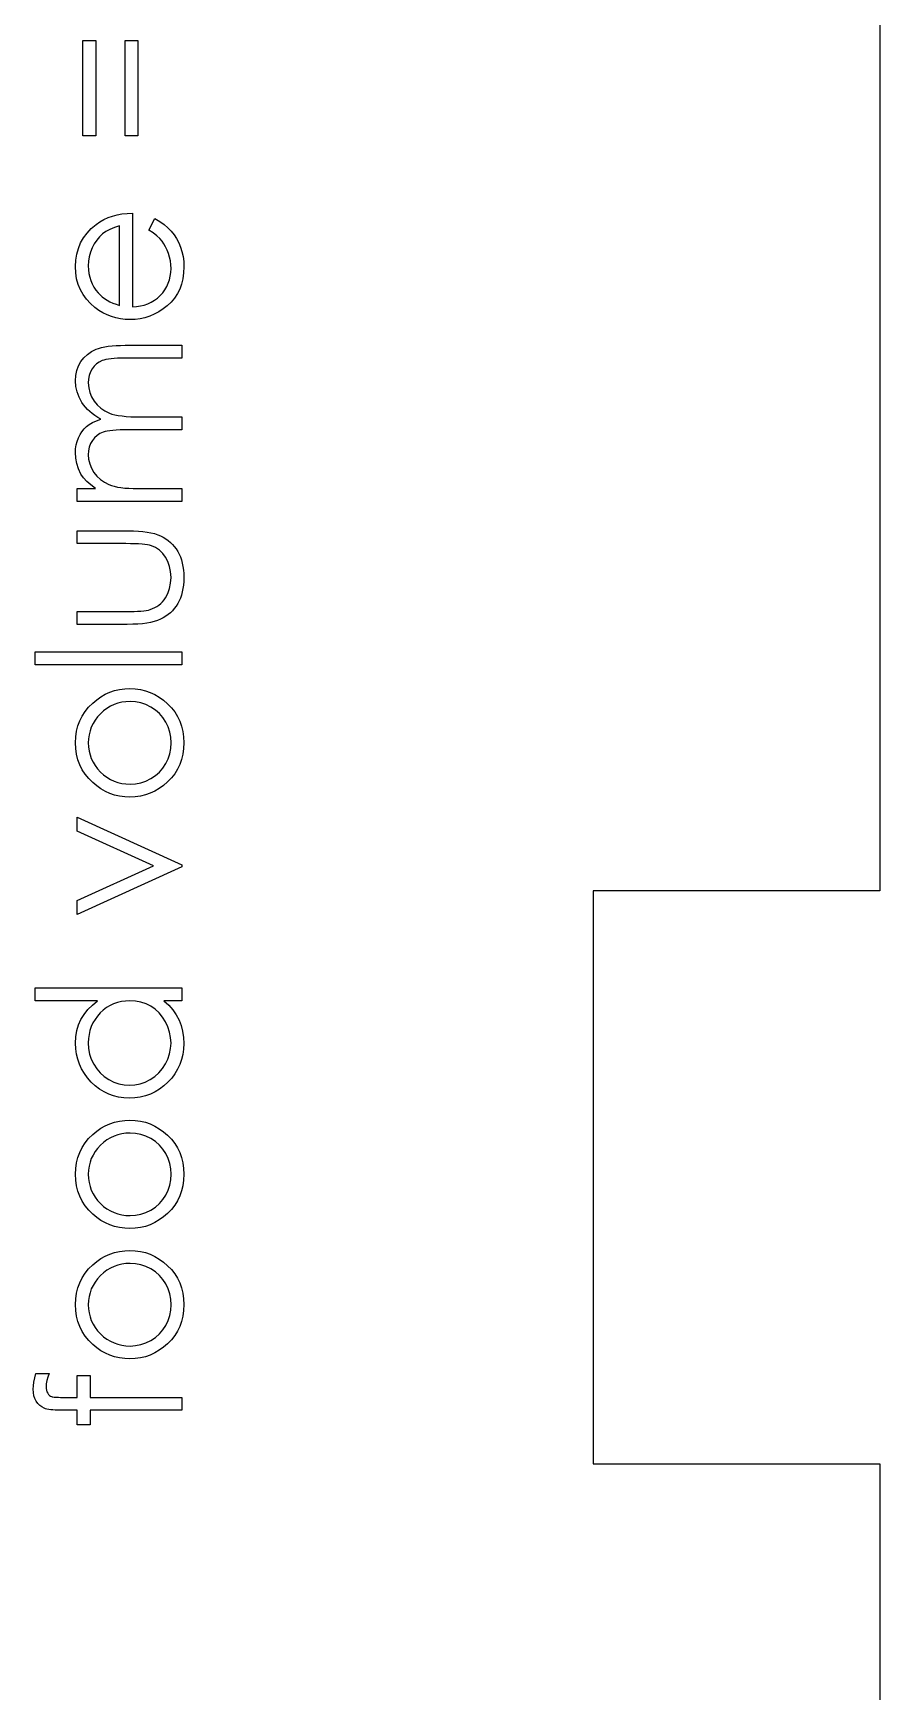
# Model space of a CAD drawing. Header units: millimetres. Extents: x -514 to -64, y 104 to 492.
# Drawn here: x -380.78 to -363.05, y 158.62 to 193.36 of the extents above; entities that cross this region are included whole.
import ezdxf

# ---------------------------------------------------------------- set-up
doc = ezdxf.new("R2010")
doc.units = ezdxf.units.MM

msp = doc.modelspace()

# ---------------------------------------------------------------- linework, layer by layer
at = {"color": 7, "linetype": 'Continuous', "lineweight": 25}
for p, q in [((-363.053, 228.395), (-363.053, 175.395)), ((-369.053, 175.395), (-369.053, 163.395)), ((-363.053, 175.395), (-369.053, 175.395)), ((-369.053, 163.395), (-363.053, 163.395)), ((-363.053, 163.395), (-363.053, 110.395))]:
    msp.add_line(p, q, dxfattribs=at)
at = {"color": 7, "linetype": 'Continuous', "flags": 128}
for points in [[(-379.737, 193.21), (-379.468, 193.21), (-379.468, 193.21), (-379.468, 191.21), (-379.468, 191.21), (-379.738, 191.21), (-379.738, 191.21), (-379.738, 193.21)], [(-378.853, 193.21), (-378.584, 193.21), (-378.584, 193.21), (-378.584, 191.21), (-378.584, 191.21), (-378.853, 191.21), (-378.853, 191.21), (-378.853, 193.21)], [(-378.353, 189.24), (-378.227, 189.479), (-378.227, 189.479), (-378.127, 189.42), (-378.037, 189.357), (-377.957, 189.289), (-377.887, 189.217), (-377.826, 189.141), (-377.773, 189.061), (-377.727, 188.975), (-377.69, 188.884), (-377.661, 188.789), (-377.639, 188.687), (-377.626, 188.58), (-377.622, 188.466), (-377.622, 188.466), (-377.628, 188.34), (-377.644, 188.221), (-377.671, 188.109), (-377.709, 188.004), (-377.757, 187.907), (-377.817, 187.816), (-377.887, 187.732), (-377.968, 187.655), (-378.056, 187.587), (-378.147, 187.527), (-378.241, 187.478), (-378.337, 187.437), (-378.437, 187.404), (-378.538, 187.381), (-378.643, 187.368), (-378.751, 187.363), (-378.751, 187.363), (-378.852, 187.368), (-378.95, 187.379), (-379.046, 187.399), (-379.139, 187.426), (-379.229, 187.462), (-379.316, 187.505), (-379.401, 187.557), (-379.483, 187.616), (-379.483, 187.616), (-379.578, 187.699), (-379.661, 187.789), (-379.732, 187.886), (-379.789, 187.99), (-379.834, 188.101), (-379.866, 188.218), (-379.885, 188.342), (-379.891, 188.473), (-379.891, 188.473), (-379.885, 188.607), (-379.864, 188.735), (-379.831, 188.856), (-379.783, 188.97), (-379.723, 189.077), (-379.649, 189.176), (-379.561, 189.27), (-379.46, 189.356), (-379.46, 189.356), (-379.381, 189.411), (-379.298, 189.458), (-379.21, 189.499), (-379.117, 189.532), (-379.02, 189.559), (-378.918, 189.578), (-378.811, 189.589), (-378.699, 189.594), (-378.699, 189.594), (-378.699, 187.633), (-378.699, 187.633), (-378.613, 187.638), (-378.53, 187.65), (-378.451, 187.669), (-378.376, 187.696), (-378.306, 187.728), (-378.239, 187.768), (-378.177, 187.815), (-378.118, 187.868), (-378.065, 187.927), (-378.019, 187.989), (-377.98, 188.054), (-377.948, 188.124), (-377.923, 188.196), (-377.906, 188.271), (-377.895, 188.35), (-377.891, 188.433), (-377.891, 188.433), (-377.894, 188.513), (-377.904, 188.592), (-377.92, 188.67), (-377.943, 188.747), (-377.971, 188.821), (-378.003, 188.889), (-378.039, 188.951), (-378.079, 189.007), (-378.128, 189.062), (-378.19, 189.119), (-378.265, 189.178), (-378.353, 189.24)], [(-378.968, 189.325), (-379.075, 189.293), (-379.169, 189.254), (-379.253, 189.209), (-379.325, 189.157), (-379.389, 189.098), (-379.446, 189.03), (-379.497, 188.953), (-379.54, 188.867), (-379.576, 188.776), (-379.602, 188.681), (-379.617, 188.585), (-379.622, 188.487), (-379.622, 188.487), (-379.619, 188.406), (-379.61, 188.328), (-379.593, 188.253), (-379.571, 188.181), (-379.542, 188.112), (-379.507, 188.045), (-379.465, 187.982), (-379.417, 187.922), (-379.417, 187.922), (-379.377, 187.88), (-379.333, 187.841), (-379.284, 187.804), (-379.23, 187.77), (-379.171, 187.739), (-379.108, 187.71), (-379.041, 187.684), (-378.968, 187.661), (-378.968, 187.661), (-378.968, 189.325)], [(-379.853, 183.556), (-379.853, 183.825), (-379.853, 183.825), (-379.472, 183.825), (-379.472, 183.825), (-379.571, 183.899), (-379.655, 183.975), (-379.724, 184.051), (-379.78, 184.129), (-379.78, 184.129), (-379.829, 184.238), (-379.864, 184.35), (-379.884, 184.464), (-379.891, 184.581), (-379.891, 184.581), (-379.887, 184.66), (-379.876, 184.737), (-379.856, 184.812), (-379.828, 184.885), (-379.794, 184.954), (-379.755, 185.016), (-379.711, 185.072), (-379.661, 185.121), (-379.604, 185.164), (-379.534, 185.206), (-379.454, 185.244), (-379.362, 185.279), (-379.362, 185.279), (-379.425, 185.315), (-379.484, 185.353), (-379.539, 185.394), (-379.59, 185.437), (-379.638, 185.482), (-379.682, 185.529), (-379.721, 185.578), (-379.757, 185.63), (-379.816, 185.737), (-379.858, 185.848), (-379.883, 185.963), (-379.891, 186.083), (-379.891, 186.083), (-379.884, 186.193), (-379.863, 186.296), (-379.828, 186.393), (-379.778, 186.483), (-379.715, 186.564), (-379.641, 186.634), (-379.556, 186.693), (-379.46, 186.741), (-379.406, 186.761), (-379.345, 186.777), (-379.278, 186.792), (-379.205, 186.804), (-379.125, 186.813), (-379.039, 186.82), (-378.947, 186.824), (-378.848, 186.825), (-378.848, 186.825), (-377.661, 186.825), (-377.661, 186.825), (-377.661, 186.556), (-377.661, 186.556), (-378.849, 186.556), (-378.849, 186.556), (-378.934, 186.555), (-379.011, 186.553), (-379.081, 186.548), (-379.145, 186.543), (-379.202, 186.536), (-379.252, 186.527), (-379.295, 186.517), (-379.331, 186.505), (-379.394, 186.475), (-379.45, 186.436), (-379.499, 186.387), (-379.542, 186.33), (-379.577, 186.266), (-379.602, 186.195), (-379.617, 186.119), (-379.622, 186.036), (-379.622, 186.036), (-379.614, 185.934), (-379.592, 185.838), (-379.554, 185.744), (-379.502, 185.656), (-379.437, 185.576), (-379.362, 185.507), (-379.277, 185.45), (-379.182, 185.404), (-379.128, 185.386), (-379.065, 185.369), (-378.994, 185.356), (-378.914, 185.345), (-378.827, 185.336), (-378.731, 185.33), (-378.626, 185.326), (-378.513, 185.325), (-378.513, 185.325), (-377.661, 185.325), (-377.661, 185.325), (-377.661, 185.056), (-377.661, 185.056), (-378.775, 185.056), (-378.775, 185.056), (-378.87, 185.055), (-378.957, 185.053), (-379.036, 185.048), (-379.107, 185.043), (-379.17, 185.036), (-379.224, 185.027), (-379.272, 185.017), (-379.311, 185.005), (-379.378, 184.976), (-379.438, 184.937), (-379.491, 184.888), (-379.537, 184.83), (-379.575, 184.765), (-379.601, 184.694), (-379.617, 184.617), (-379.622, 184.534), (-379.622, 184.534), (-379.615, 184.437), (-379.593, 184.342), (-379.556, 184.251), (-379.505, 184.163), (-379.441, 184.083), (-379.367, 184.013), (-379.284, 183.955), (-379.19, 183.908), (-379.137, 183.889), (-379.078, 183.872), (-379.012, 183.857), (-378.939, 183.846), (-378.86, 183.836), (-378.774, 183.83), (-378.682, 183.826), (-378.583, 183.825), (-378.583, 183.825), (-377.661, 183.825), (-377.661, 183.825), (-377.661, 183.556), (-377.661, 183.556), (-379.853, 183.556)], [(-379.853, 180.979), (-379.853, 181.248), (-379.853, 181.248), (-378.836, 181.248), (-378.836, 181.248), (-378.747, 181.249), (-378.665, 181.25), (-378.59, 181.254), (-378.522, 181.259), (-378.462, 181.265), (-378.408, 181.272), (-378.363, 181.28), (-378.324, 181.291), (-378.324, 181.291), (-378.275, 181.309), (-378.229, 181.33), (-378.185, 181.355), (-378.144, 181.383), (-378.106, 181.416), (-378.071, 181.452), (-378.037, 181.491), (-378.007, 181.534), (-377.957, 181.628), (-377.92, 181.732), (-377.899, 181.844), (-377.891, 181.964), (-377.891, 181.964), (-377.899, 182.084), (-377.92, 182.195), (-377.955, 182.295), (-378.004, 182.387), (-378.065, 182.467), (-378.135, 182.533), (-378.214, 182.587), (-378.302, 182.627), (-378.302, 182.627), (-378.338, 182.637), (-378.382, 182.646), (-378.436, 182.654), (-378.498, 182.66), (-378.57, 182.665), (-378.65, 182.668), (-378.739, 182.67), (-378.836, 182.671), (-378.836, 182.671), (-379.853, 182.671), (-379.853, 182.671), (-379.853, 182.94), (-379.853, 182.94), (-378.786, 182.94), (-378.786, 182.94), (-378.677, 182.939), (-378.575, 182.934), (-378.479, 182.925), (-378.391, 182.913), (-378.31, 182.898), (-378.236, 182.88), (-378.168, 182.857), (-378.108, 182.832), (-378.053, 182.803), (-378, 182.771), (-377.951, 182.735), (-377.905, 182.697), (-377.862, 182.654), (-377.822, 182.609), (-377.785, 182.559), (-377.751, 182.506), (-377.721, 182.451), (-377.695, 182.391), (-377.673, 182.328), (-377.655, 182.262), (-377.64, 182.192), (-377.63, 182.118), (-377.624, 182.042), (-377.622, 181.961), (-377.622, 181.961), (-377.624, 181.881), (-377.63, 181.804), (-377.64, 181.731), (-377.655, 181.661), (-377.673, 181.594), (-377.695, 181.531), (-377.721, 181.471), (-377.751, 181.414), (-377.785, 181.362), (-377.822, 181.312), (-377.862, 181.265), (-377.905, 181.223), (-377.952, 181.184), (-378.002, 181.148), (-378.055, 181.116), (-378.111, 181.087), (-378.172, 181.062), (-378.241, 181.039), (-378.317, 181.021), (-378.4, 181.006), (-378.491, 180.994), (-378.588, 180.985), (-378.693, 180.981), (-378.806, 180.979), (-378.806, 180.979), (-379.853, 180.979)], [(-380.738, 180.133), (-380.738, 180.402), (-380.738, 180.402), (-377.661, 180.402), (-377.661, 180.402), (-377.661, 180.133), (-377.661, 180.133), (-380.738, 180.133)], [(-379.891, 178.499), (-379.886, 178.622), (-379.869, 178.74), (-379.84, 178.852), (-379.801, 178.959), (-379.75, 179.06), (-379.688, 179.156), (-379.615, 179.247), (-379.53, 179.332), (-379.53, 179.332), (-379.446, 179.402), (-379.358, 179.464), (-379.266, 179.515), (-379.171, 179.558), (-379.071, 179.591), (-378.968, 179.614), (-378.861, 179.628), (-378.751, 179.633), (-378.751, 179.633), (-378.64, 179.628), (-378.532, 179.613), (-378.428, 179.588), (-378.327, 179.553), (-378.23, 179.509), (-378.137, 179.454), (-378.047, 179.39), (-377.961, 179.315), (-377.881, 179.233), (-377.813, 179.145), (-377.754, 179.052), (-377.707, 178.953), (-377.67, 178.848), (-377.643, 178.737), (-377.628, 178.621), (-377.622, 178.499), (-377.622, 178.499), (-377.628, 178.377), (-377.643, 178.26), (-377.67, 178.149), (-377.707, 178.044), (-377.754, 177.945), (-377.813, 177.851), (-377.881, 177.763), (-377.961, 177.681), (-378.047, 177.606), (-378.137, 177.542), (-378.23, 177.487), (-378.327, 177.443), (-378.428, 177.408), (-378.532, 177.383), (-378.64, 177.368), (-378.751, 177.363), (-378.751, 177.363), (-378.861, 177.368), (-378.968, 177.382), (-379.071, 177.405), (-379.169, 177.439), (-379.265, 177.481), (-379.357, 177.532), (-379.444, 177.594), (-379.528, 177.664), (-379.528, 177.664), (-379.614, 177.749), (-379.687, 177.84), (-379.75, 177.936), (-379.801, 178.038), (-379.84, 178.145), (-379.869, 178.258), (-379.886, 178.376), (-379.891, 178.499)], [(-379.622, 178.498), (-379.618, 178.411), (-379.606, 178.327), (-379.586, 178.246), (-379.559, 178.168), (-379.522, 178.093), (-379.479, 178.021), (-379.427, 177.953), (-379.367, 177.887), (-379.301, 177.828), (-379.232, 177.776), (-379.16, 177.732), (-379.084, 177.696), (-379.006, 177.669), (-378.923, 177.649), (-378.838, 177.637), (-378.749, 177.633), (-378.749, 177.633), (-378.634, 177.64), (-378.523, 177.661), (-378.416, 177.698), (-378.313, 177.749), (-378.218, 177.812), (-378.134, 177.886), (-378.062, 177.969), (-378.001, 178.063), (-377.953, 178.164), (-377.919, 178.271), (-377.898, 178.382), (-377.891, 178.498), (-377.891, 178.498), (-377.898, 178.614), (-377.919, 178.725), (-377.953, 178.831), (-378.001, 178.933), (-378.062, 179.026), (-378.134, 179.11), (-378.218, 179.184), (-378.313, 179.247), (-378.416, 179.298), (-378.523, 179.335), (-378.634, 179.356), (-378.749, 179.363), (-378.749, 179.363), (-378.838, 179.359), (-378.923, 179.347), (-379.006, 179.327), (-379.084, 179.3), (-379.16, 179.264), (-379.232, 179.219), (-379.301, 179.167), (-379.367, 179.107), (-379.427, 179.042), (-379.479, 178.973), (-379.522, 178.902), (-379.559, 178.827), (-379.586, 178.749), (-379.606, 178.669), (-379.618, 178.585), (-379.622, 178.498)], [(-379.853, 174.902), (-379.853, 175.193), (-379.853, 175.193), (-378.257, 175.921), (-378.257, 175.921), (-379.853, 176.649), (-379.853, 176.649), (-379.853, 176.94), (-379.853, 176.94), (-377.661, 175.94), (-377.661, 175.94), (-377.661, 175.902), (-377.661, 175.902), (-379.853, 174.902)], [(-380.738, 173.363), (-377.661, 173.363), (-377.661, 173.363), (-377.661, 173.094), (-377.661, 173.094), (-378.04, 173.094), (-378.04, 173.094), (-377.939, 173.001), (-377.852, 172.903), (-377.78, 172.798), (-377.723, 172.689), (-377.679, 172.574), (-377.647, 172.455), (-377.628, 172.329), (-377.622, 172.199), (-377.622, 172.199), (-377.628, 172.083), (-377.643, 171.971), (-377.669, 171.863), (-377.705, 171.76), (-377.752, 171.661), (-377.809, 171.567), (-377.876, 171.476), (-377.955, 171.39), (-378.04, 171.312), (-378.129, 171.244), (-378.224, 171.187), (-378.323, 171.139), (-378.426, 171.103), (-378.534, 171.077), (-378.646, 171.061), (-378.763, 171.056), (-378.763, 171.056), (-378.877, 171.061), (-378.988, 171.077), (-379.093, 171.103), (-379.196, 171.14), (-379.293, 171.188), (-379.386, 171.246), (-379.476, 171.314), (-379.56, 171.393), (-379.638, 171.48), (-379.705, 171.571), (-379.762, 171.666), (-379.809, 171.766), (-379.845, 171.87), (-379.871, 171.978), (-379.886, 172.091), (-379.891, 172.207), (-379.891, 172.207), (-379.884, 172.341), (-379.863, 172.469), (-379.827, 172.589), (-379.776, 172.704), (-379.711, 172.811), (-379.631, 172.913), (-379.537, 173.006), (-379.429, 173.094), (-379.429, 173.094), (-380.738, 173.094), (-380.738, 173.094), (-380.738, 173.363)], [(-379.622, 172.211), (-379.615, 172.093), (-379.594, 171.98), (-379.559, 171.872), (-379.509, 171.768), (-379.447, 171.672), (-379.373, 171.586), (-379.288, 171.51), (-379.192, 171.445), (-379.089, 171.392), (-378.982, 171.355), (-378.872, 171.332), (-378.76, 171.325), (-378.76, 171.325), (-378.648, 171.333), (-378.539, 171.355), (-378.432, 171.393), (-378.328, 171.446), (-378.23, 171.512), (-378.144, 171.588), (-378.069, 171.674), (-378.006, 171.771), (-377.956, 171.875), (-377.92, 171.982), (-377.899, 172.094), (-377.891, 172.208), (-377.891, 172.208), (-377.899, 172.325), (-377.92, 172.439), (-377.956, 172.548), (-378.006, 172.655), (-378.068, 172.755), (-378.14, 172.842), (-378.221, 172.917), (-378.314, 172.98), (-378.414, 173.03), (-378.521, 173.066), (-378.633, 173.087), (-378.752, 173.094), (-378.752, 173.094), (-378.843, 173.09), (-378.93, 173.078), (-379.013, 173.058), (-379.093, 173.03), (-379.168, 172.994), (-379.241, 172.951), (-379.309, 172.899), (-379.373, 172.839), (-379.431, 172.773), (-379.482, 172.704), (-379.525, 172.631), (-379.56, 172.554), (-379.587, 172.474), (-379.607, 172.39), (-379.619, 172.302), (-379.622, 172.211)], [(-379.891, 169.461), (-379.886, 169.584), (-379.869, 169.701), (-379.84, 169.814), (-379.801, 169.92), (-379.75, 170.021), (-379.688, 170.118), (-379.615, 170.208), (-379.53, 170.294), (-379.53, 170.294), (-379.446, 170.364), (-379.358, 170.425), (-379.266, 170.477), (-379.171, 170.519), (-379.071, 170.552), (-378.968, 170.576), (-378.861, 170.589), (-378.751, 170.594), (-378.751, 170.594), (-378.64, 170.589), (-378.532, 170.574), (-378.428, 170.55), (-378.327, 170.515), (-378.23, 170.47), (-378.137, 170.416), (-378.047, 170.351), (-377.961, 170.277), (-377.881, 170.195), (-377.813, 170.107), (-377.754, 170.014), (-377.707, 169.914), (-377.67, 169.809), (-377.643, 169.699), (-377.628, 169.583), (-377.622, 169.461), (-377.622, 169.461), (-377.628, 169.338), (-377.643, 169.222), (-377.67, 169.111), (-377.707, 169.006), (-377.754, 168.906), (-377.813, 168.812), (-377.881, 168.725), (-377.961, 168.642), (-378.047, 168.568), (-378.137, 168.503), (-378.23, 168.449), (-378.327, 168.404), (-378.428, 168.369), (-378.532, 168.345), (-378.64, 168.33), (-378.751, 168.325), (-378.751, 168.325), (-378.861, 168.33), (-378.968, 168.344), (-379.071, 168.367), (-379.169, 168.4), (-379.265, 168.442), (-379.357, 168.494), (-379.444, 168.555), (-379.528, 168.625), (-379.528, 168.625), (-379.614, 168.711), (-379.687, 168.801), (-379.75, 168.898), (-379.801, 169), (-379.84, 169.107), (-379.869, 169.219), (-379.886, 169.338), (-379.891, 169.461)], [(-379.622, 169.46), (-379.618, 169.372), (-379.606, 169.288), (-379.586, 169.207), (-379.559, 169.13), (-379.522, 169.054), (-379.479, 168.983), (-379.427, 168.914), (-379.367, 168.849), (-379.301, 168.789), (-379.232, 168.738), (-379.16, 168.694), (-379.084, 168.658), (-379.006, 168.63), (-378.923, 168.61), (-378.838, 168.598), (-378.749, 168.594), (-378.749, 168.594), (-378.634, 168.601), (-378.523, 168.623), (-378.416, 168.66), (-378.313, 168.71), (-378.218, 168.773), (-378.134, 168.847), (-378.062, 168.931), (-378.001, 169.024), (-377.953, 169.126), (-377.919, 169.232), (-377.898, 169.344), (-377.891, 169.46), (-377.891, 169.46), (-377.898, 169.576), (-377.919, 169.687), (-377.953, 169.792), (-378.001, 169.894), (-378.062, 169.988), (-378.134, 170.072), (-378.218, 170.145), (-378.313, 170.208), (-378.416, 170.259), (-378.523, 170.296), (-378.634, 170.318), (-378.749, 170.325), (-378.749, 170.325), (-378.838, 170.321), (-378.923, 170.309), (-379.006, 170.289), (-379.084, 170.261), (-379.16, 170.225), (-379.232, 170.181), (-379.301, 170.129), (-379.367, 170.069), (-379.427, 170.003), (-379.479, 169.935), (-379.522, 169.863), (-379.559, 169.789), (-379.586, 169.711), (-379.606, 169.63), (-379.618, 169.546), (-379.622, 169.46)], [(-379.891, 166.73), (-379.886, 166.853), (-379.869, 166.97), (-379.84, 167.083), (-379.801, 167.19), (-379.75, 167.291), (-379.688, 167.387), (-379.615, 167.478), (-379.53, 167.563), (-379.53, 167.563), (-379.446, 167.633), (-379.358, 167.695), (-379.266, 167.746), (-379.171, 167.788), (-379.071, 167.821), (-378.968, 167.845), (-378.861, 167.859), (-378.751, 167.863), (-378.751, 167.863), (-378.64, 167.859), (-378.532, 167.844), (-378.428, 167.819), (-378.327, 167.784), (-378.23, 167.74), (-378.137, 167.685), (-378.047, 167.621), (-377.961, 167.546), (-377.881, 167.464), (-377.813, 167.376), (-377.754, 167.283), (-377.707, 167.184), (-377.67, 167.079), (-377.643, 166.968), (-377.628, 166.852), (-377.622, 166.73), (-377.622, 166.73), (-377.628, 166.607), (-377.643, 166.491), (-377.67, 166.38), (-377.707, 166.275), (-377.754, 166.175), (-377.813, 166.082), (-377.881, 165.994), (-377.961, 165.911), (-378.047, 165.837), (-378.137, 165.773), (-378.23, 165.718), (-378.327, 165.673), (-378.428, 165.639), (-378.532, 165.614), (-378.64, 165.599), (-378.751, 165.594), (-378.751, 165.594), (-378.861, 165.599), (-378.968, 165.613), (-379.071, 165.636), (-379.169, 165.669), (-379.265, 165.711), (-379.357, 165.763), (-379.444, 165.824), (-379.528, 165.895), (-379.528, 165.895), (-379.614, 165.98), (-379.687, 166.071), (-379.75, 166.167), (-379.801, 166.269), (-379.84, 166.376), (-379.869, 166.488), (-379.886, 166.607), (-379.891, 166.73)], [(-379.622, 166.729), (-379.618, 166.642), (-379.606, 166.558), (-379.586, 166.476), (-379.559, 166.399), (-379.522, 166.324), (-379.479, 166.252), (-379.427, 166.184), (-379.367, 166.118), (-379.301, 166.059), (-379.232, 166.007), (-379.16, 165.963), (-379.084, 165.927), (-379.006, 165.899), (-378.923, 165.88), (-378.838, 165.868), (-378.749, 165.863), (-378.749, 165.863), (-378.634, 165.871), (-378.523, 165.892), (-378.416, 165.929), (-378.313, 165.979), (-378.218, 166.042), (-378.134, 166.116), (-378.062, 166.2), (-378.001, 166.294), (-377.953, 166.395), (-377.919, 166.502), (-377.898, 166.613), (-377.891, 166.729), (-377.891, 166.729), (-377.898, 166.845), (-377.919, 166.956), (-377.953, 167.062), (-378.001, 167.163), (-378.062, 167.257), (-378.134, 167.341), (-378.218, 167.414), (-378.313, 167.478), (-378.416, 167.529), (-378.523, 167.565), (-378.634, 167.587), (-378.749, 167.594), (-378.749, 167.594), (-378.838, 167.59), (-378.923, 167.578), (-379.006, 167.558), (-379.084, 167.53), (-379.16, 167.494), (-379.232, 167.45), (-379.301, 167.398), (-379.367, 167.338), (-379.427, 167.273), (-379.479, 167.204), (-379.522, 167.133), (-379.559, 167.058), (-379.586, 166.98), (-379.606, 166.899), (-379.618, 166.815), (-379.622, 166.729)], [(-380.719, 165.286), (-380.44, 165.286), (-380.44, 165.286), (-380.469, 165.21), (-380.49, 165.139), (-380.503, 165.073), (-380.507, 165.014), (-380.507, 165.014), (-380.504, 164.973), (-380.498, 164.936), (-380.488, 164.903), (-380.473, 164.873), (-380.455, 164.848), (-380.436, 164.827), (-380.415, 164.812), (-380.394, 164.803), (-380.381, 164.799), (-380.363, 164.797), (-380.34, 164.794), (-380.312, 164.792), (-380.28, 164.79), (-380.244, 164.789), (-380.203, 164.788), (-380.157, 164.788), (-380.157, 164.788), (-379.853, 164.788), (-379.853, 164.788), (-379.853, 165.248), (-379.853, 165.248), (-379.584, 165.248), (-379.584, 165.248), (-379.584, 164.788), (-379.584, 164.788), (-377.661, 164.786), (-377.661, 164.786), (-377.661, 164.517), (-377.661, 164.517), (-379.584, 164.517), (-379.584, 164.517), (-379.584, 164.21), (-379.584, 164.21), (-379.853, 164.21), (-379.853, 164.21), (-379.853, 164.517), (-379.853, 164.517), (-380.203, 164.517), (-380.203, 164.517), (-380.262, 164.518), (-380.315, 164.52), (-380.365, 164.523), (-380.41, 164.528), (-380.451, 164.534), (-380.488, 164.542), (-380.519, 164.55), (-380.548, 164.561), (-380.596, 164.586), (-380.64, 164.619), (-380.679, 164.659), (-380.714, 164.707), (-380.741, 164.762), (-380.76, 164.822), (-380.772, 164.887), (-380.776, 164.958), (-380.776, 164.958), (-380.772, 165.03), (-380.762, 165.109), (-380.744, 165.195), (-380.72, 165.286)]]:
    msp.add_lwpolyline(points, dxfattribs=at)

doc.saveas('drawing.dxf')
